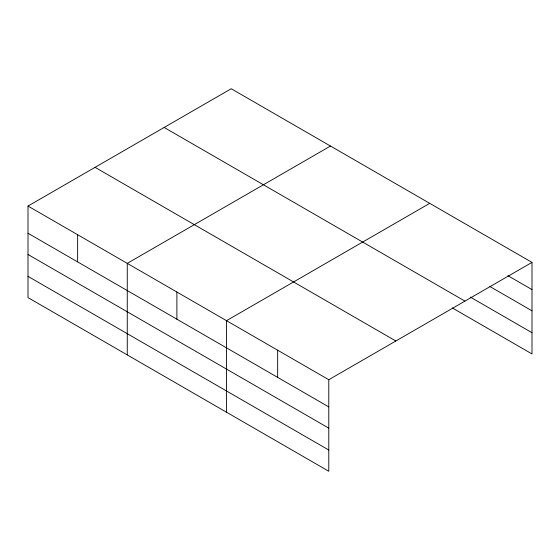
<?xml version="1.0" encoding="UTF-8"?>
<svg xmlns="http://www.w3.org/2000/svg" width="560" height="560" viewBox="0 0 560 560"><rect width="100%" height="100%" fill="white"/><g stroke="black" fill="none" stroke-linecap="round" stroke-linejoin="round"><path stroke-width="0.84" d="M328.783 428.141L328.783 379.722L28 206.059L28 297.605L328.783 471.261L328.783 428.141L28 254.485M452.291 307.916L532 353.941L532 262.395L231.217 88.739L28 206.059M330.47 146.048L127.26 263.368L127.26 354.914M429.73 203.35L226.52 320.677L226.52 412.216M328.783 379.722L532 262.395M507.934 275.688L532 289.583M489.888 286.503L532 310.821M470.337 297.101L532 332.703M164.15 127.456L464.94 301.112M95.06 167.342L395.85 341.005M28 233.247L328.783 406.903M28 276.367L328.783 450.023M277.655 350.196L277.655 377.384M176.89 292.026L176.89 319.207M77.63 234.717L77.63 261.898"/></g></svg>
